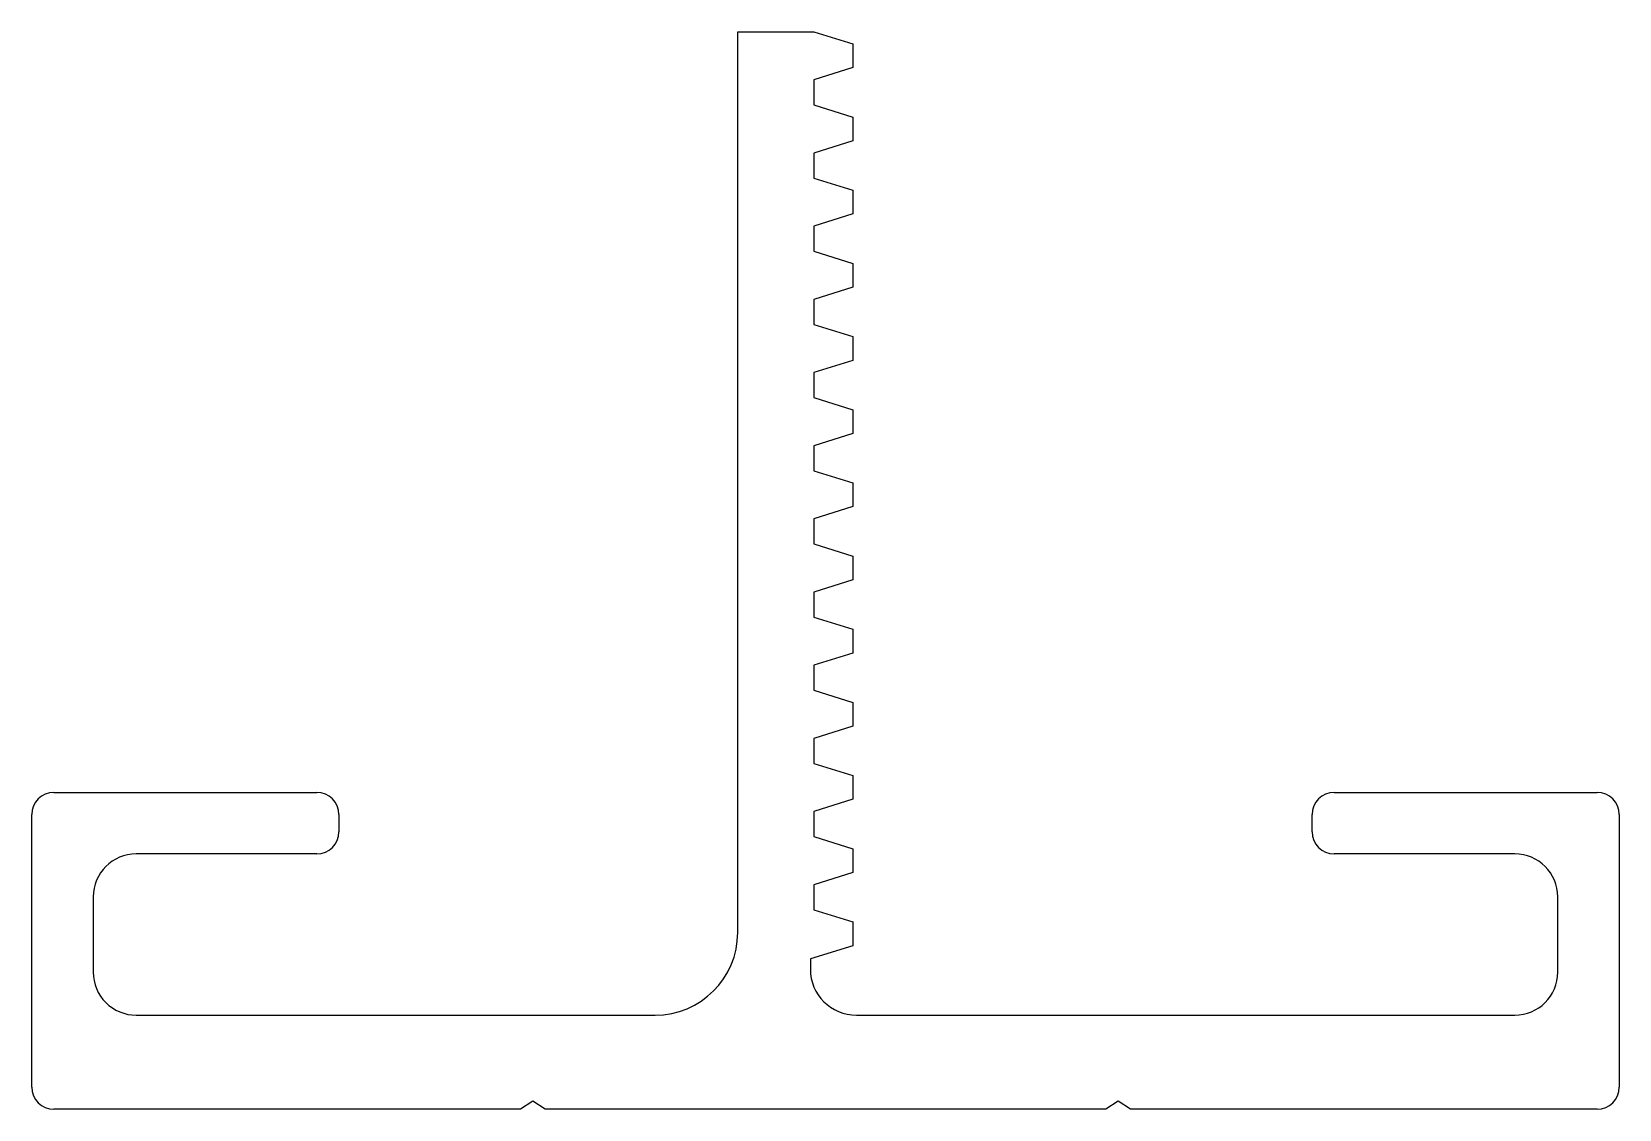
# Model space of a CAD drawing. Extents: x -24.4 to 27.3, y 7 to 42.1.
import ezdxf

# ---------------------------------------------------------------- set-up
doc = ezdxf.new("R2010")
doc.units = 0
doc.layers.get('0').update_dxf_attribs({"linetype": 'CONTINUOUS'})

msp = doc.modelspace()

# ---------------------------------------------------------------- linework, layer by layer
for p, q in [((-1.394, 12.787), (-1.394, 42.103)), ((-1.394, 42.103), (1.08, 42.103)), ((1.08, 42.103), (2.351, 41.706)), ((2.351, 41.706), (2.351, 40.935)), ((2.351, 40.935), (1.08, 40.538)), ((1.08, 40.538), (1.08, 39.722)), ((1.08, 39.722), (2.351, 39.325)), ((2.351, 39.325), (2.351, 38.554)), ((2.351, 38.554), (1.08, 38.157)), ((1.08, 38.157), (1.08, 37.341)), ((1.08, 37.341), (2.351, 36.944)), ((2.351, 36.944), (2.351, 36.172)), ((2.351, 36.172), (1.08, 35.775)), ((1.08, 35.775), (1.08, 34.959)), ((1.08, 34.959), (2.351, 34.562)), ((2.351, 34.562), (2.351, 33.791)), ((2.351, 33.791), (1.08, 33.394)), ((1.08, 33.394), (1.08, 32.577)), ((1.08, 32.577), (2.351, 32.181)), ((2.351, 32.181), (2.351, 31.409)), ((2.351, 31.409), (1.08, 31.012)), ((1.08, 31.012), (1.08, 30.196)), ((1.08, 30.196), (2.351, 29.799)), ((2.351, 29.799), (2.351, 29.028)), ((2.351, 29.028), (1.08, 28.631)), ((1.08, 28.631), (1.08, 27.815)), ((1.08, 27.815), (2.351, 27.418)), ((2.351, 27.418), (2.351, 26.647)), ((2.351, 26.647), (1.08, 26.25)), ((1.08, 26.25), (1.08, 25.434)), ((1.08, 25.434), (2.351, 25.037)), ((2.351, 25.037), (2.351, 24.266)), ((2.351, 24.266), (1.08, 23.869)), ((1.08, 23.869), (1.08, 23.052)), ((1.08, 23.052), (2.351, 22.656)), ((2.351, 22.656), (2.351, 21.884)), ((2.351, 21.884), (1.08, 21.487)), ((1.08, 21.487), (1.08, 20.671)), ((1.08, 20.671), (2.351, 20.274)), ((2.351, 20.274), (2.351, 19.503)), ((2.351, 19.503), (1.08, 19.106)), ((1.08, 19.106), (1.08, 18.29)), ((1.08, 18.29), (2.351, 17.893)), ((2.351, 17.893), (2.351, 17.122)), ((-23.655, 17.347), (-15.095, 17.347)), ((2.351, 17.122), (1.08, 16.725)), ((18.022, 17.347), (26.582, 17.347)), ((-24.375, 7.756), (-24.375, 16.627)), ((-14.375, 16.627), (-14.375, 16.067)), ((1.08, 16.725), (1.08, 15.909)), ((17.302, 16.067), (17.302, 16.627)), ((27.302, 16.627), (27.302, 7.756)), ((1.08, 15.909), (2.351, 15.512)), ((2.351, 15.512), (2.351, 14.74)), ((-15.095, 15.347), (-20.975, 15.347)), ((23.902, 15.347), (18.022, 15.347)), ((2.351, 14.74), (1.08, 14.343)), ((1.08, 14.343), (1.08, 13.527)), ((-22.375, 13.947), (-22.375, 11.497)), ((1.08, 13.527), (2.351, 13.13)), ((25.302, 11.497), (25.302, 13.947)), ((2.351, 13.13), (2.351, 12.358)), ((2.351, 12.358), (0.97, 11.926)), ((0.97, 11.926), (0.97, 11.597)), ((-20.975, 10.097), (-5.651, 10.097)), ((-5.651, 10.097), (-5.651, 10.097)), ((-5.651, 10.097), (-4.084, 10.097)), ((2.47, 10.097), (23.902, 10.097)), ((-8.061, 7.296), (-8.462, 7.036)), ((-7.661, 7.036), (-8.061, 7.296)), ((10.989, 7.296), (10.589, 7.036)), ((11.388, 7.036), (10.989, 7.296)), ((-8.462, 7.036), (-23.655, 7.036)), ((10.589, 7.036), (-7.661, 7.036)), ((26.582, 7.036), (11.388, 7.036))]:
    msp.add_line(p, q)
for centre, radius, start, end in [((-23.655, 16.627), 0.72, 90, 180), ((-15.095, 16.627), 0.72, 0, 90), ((18.022, 16.627), 0.72, 90, 180), ((26.582, 16.627), 0.72, 360, 90), ((-15.095, 16.067), 0.72, 270, 360), ((18.022, 16.067), 0.72, 180, 270), ((-20.975, 13.947), 1.4, 90, 180), ((23.902, 13.947), 1.4, 0, 90), ((-4.084, 12.787), 2.69, 270, 0), ((-20.975, 11.497), 1.4, 180, 270.0006), ((2.47, 11.597), 1.5, 180, 270), ((23.902, 11.497), 1.4, 270, 0), ((-23.655, 7.756), 0.72, 180, 270), ((26.582, 7.756), 0.72, 270, 0)]:
    msp.add_arc(centre, radius, start, end)

doc.saveas('drawing.dxf')
